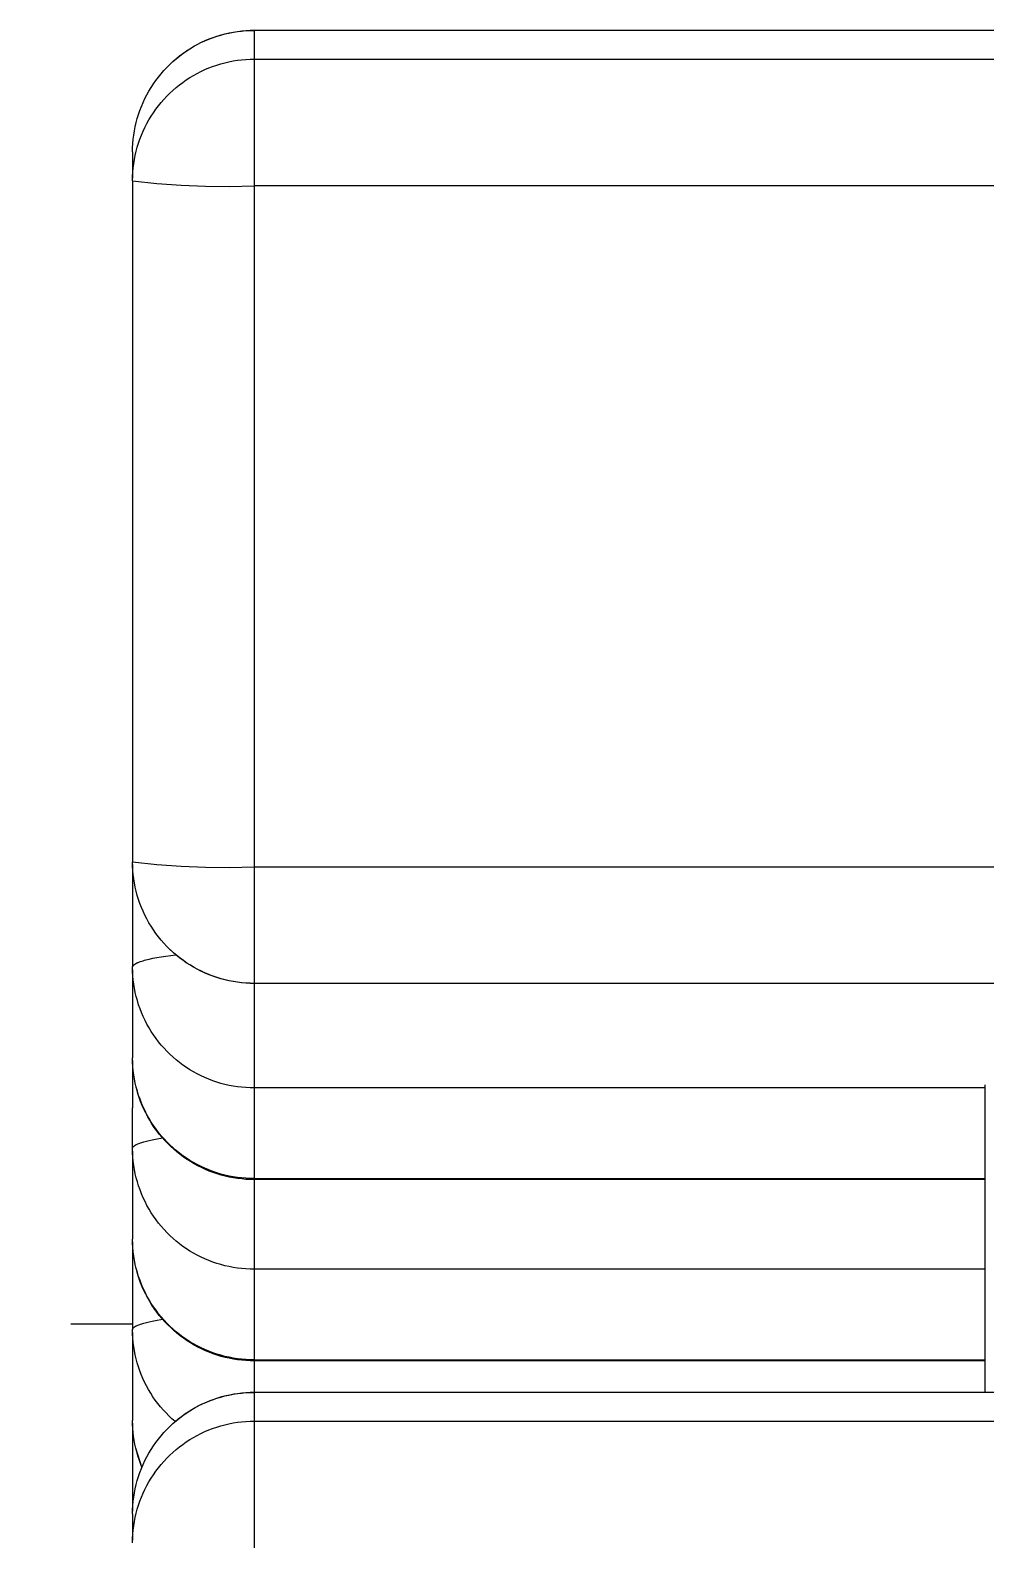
# Model space of a CAD drawing. Header units: inches. Extents: x -16 to 183, y -17 to 123.
# Drawn here: x -7.849 to -6.306, y 85.082 to 87.528 of the extents above; entities that cross this region are included whole.
import ezdxf

# ---------------------------------------------------------------- set-up
doc = ezdxf.new("R2010")
doc.units = ezdxf.units.IN
doc.linetypes.add('HIDDEN', pattern=[1.905, 1.27, -0.635])
for name, color, linetype, lineweight in [('ZANO_R', 7, 'Continuous', 0), ('ZANO_R_przerywana', 250, 'HIDDEN', 0), ('ZANO_W', 1, 'Continuous', 0)]:
    doc.layers.add(name, color=color, linetype=linetype, lineweight=lineweight)
doc.styles.get("Standard").update_dxf_attribs({"font": 'arial.ttf'})
doc.dimstyles.new('amerykanie', dxfattribs={"dimtxt": 50, "dimasz": 50, "dimexe": 0.5, "dimexo": 0.5, "dimgap": 1, "dimtad": 1, "dimdec": 0, "dimzin": 0, "dimlunit": 5, "dimtxsty": 'Standard', "dimcen": 0.09, "dimclrd": 1, "dimclre": 1, "dimclrt": 1, "dimazin": 0, "dimtfac": 1, "dimtdec": 0, "dimtmove": 0, "dimatfit": 3, "dimfxl": 1, "dimtzin": 0, "dimarcsym": 1})

# ---------------------------------------------------------------- blocks, each defined once
blk = doc.blocks.new('*D364')
at = {"layer": 'ZANO_W', "color": 1, "lineweight": -2}
for p, q in [((-7.9868, 87.528), (-12.7753, 87.528)), ((-12.2753, 86.528), (-12.2753, 37.0563)), ((-7.9868, 36.0563), (-12.7753, 36.0563))]:
    blk.add_line(p, q, dxfattribs=at)
at = {"layer": 'ZANO_W', "color": 1}
for points in [[(-12.1087, 86.528), (-12.442, 86.528), (-12.2753, 87.528)], [(-12.442, 37.0563), (-12.1087, 37.0563), (-12.2753, 36.0563)]]:
    blk.add_solid(points, dxfattribs=at)
at = {"layer": 'ZANO_W', "color": 1, "insert": (-13.6155, 61.7922), "char_height": 1.625, "attachment_point": 5, "rotation": 90}
blk.add_mtext('51 1/2', dxfattribs=at)

msp = doc.modelspace()

# ---------------------------------------------------------------- linework, layer by layer
at = {"layer": 'ZANO_R'}
for p, q in [((-7.53436, 87.52201), (-7.52767, 87.52355)), ((-7.53389, 87.52228), (-7.52726, 87.5238)), ((-7.52767, 87.52355), (-7.52093, 87.52486)), ((-7.52726, 87.5238), (-7.52059, 87.52508)), ((-7.52093, 87.52486), (-7.51414, 87.52593)), ((-7.52059, 87.52508), (-7.51387, 87.52613)), ((-7.51414, 87.52593), (-7.50732, 87.52677)), ((-7.51387, 87.52613), (-7.50712, 87.52695)), ((-7.50732, 87.52677), (-7.50048, 87.52736)), ((-7.50712, 87.52695), (-7.50035, 87.52754)), ((-7.50048, 87.52736), (-7.49362, 87.52772)), ((-7.50035, 87.52754), (-7.49356, 87.52789)), ((-7.49362, 87.52772), (-7.48676, 87.52783)), ((-7.49356, 87.52789), (-7.48676, 87.52801)), ((-7.48676, 87.52801), (62.98564, 87.52801)), ((-7.48676, 87.52783), (-7.48676, 87.52795)), ((62.98564, 87.52783), (-7.48676, 87.52783)), ((-7.48676, 87.52783), (-7.48676, 87.48128)), ((-7.59104, 87.49798), (-7.58515, 87.50152)), ((-7.5901, 87.4987), (-7.58425, 87.50217)), ((-7.58515, 87.50152), (-7.57914, 87.50484)), ((-7.58425, 87.50217), (-7.57829, 87.50544)), ((-7.57914, 87.50484), (-7.57302, 87.50796)), ((-7.57829, 87.50544), (-7.57221, 87.50849)), ((-7.57302, 87.50796), (-7.56679, 87.51086)), ((-7.57221, 87.50849), (-7.56604, 87.51134)), ((-7.56679, 87.51086), (-7.56047, 87.51354)), ((-7.56604, 87.51134), (-7.55977, 87.51397)), ((-7.56047, 87.51354), (-7.55406, 87.516)), ((-7.55977, 87.51397), (-7.55341, 87.51638)), ((-7.55406, 87.516), (-7.54756, 87.51823)), ((-7.55341, 87.51638), (-7.54697, 87.51857)), ((-7.54756, 87.51823), (-7.541, 87.52024)), ((-7.54697, 87.51857), (-7.54047, 87.52054)), ((-7.541, 87.52024), (-7.53436, 87.52201)), ((-7.54047, 87.52054), (-7.53389, 87.52228)), ((-7.62346, 87.47267), (-7.61844, 87.47735)), ((-7.62236, 87.47385), (-7.61736, 87.47845)), ((-7.61844, 87.47735), (-7.61325, 87.48186)), ((-7.61736, 87.47845), (-7.61219, 87.48287)), ((-7.61325, 87.48186), (-7.60791, 87.48618)), ((-7.61219, 87.48287), (-7.60688, 87.48711)), ((-7.60791, 87.48618), (-7.60243, 87.49031)), ((-7.60688, 87.48711), (-7.60142, 87.49117)), ((-7.60243, 87.49031), (-7.5968, 87.49424)), ((-7.60142, 87.49117), (-7.59582, 87.49503)), ((-7.5968, 87.49424), (-7.59104, 87.49798)), ((-7.59582, 87.49503), (-7.5901, 87.4987)), ((-7.541, 87.47369), (-7.53436, 87.47546)), ((-7.53436, 87.47546), (-7.52767, 87.477)), ((-7.52767, 87.477), (-7.52093, 87.47831)), ((-7.52093, 87.47831), (-7.51414, 87.47938)), ((-7.51414, 87.47938), (-7.50732, 87.48022)), ((-7.50732, 87.48022), (-7.50048, 87.48081)), ((-7.50048, 87.48081), (-7.49362, 87.48117)), ((-7.49362, 87.48117), (-7.48676, 87.48128)), ((-7.48676, 87.48128), (62.98564, 87.48128)), ((-7.48676, 87.48128), (-7.48676, 87.2763)), ((-7.64598, 87.4468), (-7.64184, 87.45228)), ((-7.64184, 87.45228), (-7.63752, 87.45762)), ((-7.63752, 87.45762), (-7.63301, 87.4628)), ((-7.63301, 87.4628), (-7.62832, 87.46782)), ((-7.62832, 87.46782), (-7.62346, 87.47267)), ((-7.5968, 87.44769), (-7.59104, 87.45143)), ((-7.59104, 87.45143), (-7.58515, 87.45497)), ((-7.58515, 87.45497), (-7.57914, 87.45829)), ((-7.57914, 87.45829), (-7.57302, 87.46141)), ((-7.57302, 87.46141), (-7.56679, 87.46431)), ((-7.56679, 87.46431), (-7.56047, 87.46699)), ((-7.56047, 87.46699), (-7.55406, 87.46945)), ((-7.55406, 87.46945), (-7.54756, 87.47168)), ((-7.54756, 87.47168), (-7.541, 87.47369)), ((-7.66053, 87.42352), (-7.6572, 87.42953)), ((-7.6572, 87.42953), (-7.65366, 87.43541)), ((-7.65366, 87.43541), (-7.64992, 87.44117)), ((-7.64992, 87.44117), (-7.64598, 87.4468)), ((-7.62832, 87.42127), (-7.62346, 87.42612)), ((-7.62346, 87.42612), (-7.61844, 87.4308)), ((-7.61844, 87.4308), (-7.61325, 87.43531)), ((-7.61325, 87.43531), (-7.60791, 87.43963)), ((-7.60791, 87.43963), (-7.60243, 87.44376)), ((-7.60243, 87.44376), (-7.5968, 87.44769)), ((-7.67171, 87.39845), (-7.66925, 87.40486)), ((-7.66925, 87.40486), (-7.66656, 87.41118)), ((-7.66656, 87.41118), (-7.66365, 87.41741)), ((-7.66365, 87.41741), (-7.66053, 87.42352)), ((-7.64598, 87.40025), (-7.64184, 87.40573)), ((-7.64184, 87.40573), (-7.63752, 87.41107)), ((-7.63752, 87.41107), (-7.63301, 87.41625)), ((-7.63301, 87.41625), (-7.62832, 87.42127)), ((-7.67929, 87.37207), (-7.67774, 87.37876)), ((-7.67774, 87.37876), (-7.67596, 87.38539)), ((-7.67596, 87.38539), (-7.67395, 87.39196)), ((-7.67395, 87.39196), (-7.67171, 87.39845)), ((-7.66365, 87.37086), (-7.66053, 87.37697)), ((-7.66053, 87.37697), (-7.6572, 87.38298)), ((-7.6572, 87.38298), (-7.65366, 87.38886)), ((-7.65366, 87.38886), (-7.64992, 87.39462)), ((-7.64992, 87.39462), (-7.64598, 87.40025)), ((-7.68252, 87.35173), (-7.68168, 87.35854)), ((-7.68168, 87.35854), (-7.6806, 87.36533)), ((-7.6806, 87.36533), (-7.67929, 87.37207)), ((-7.67171, 87.3519), (-7.66925, 87.35831)), ((-7.66925, 87.35831), (-7.66656, 87.36463)), ((-7.66656, 87.36463), (-7.66365, 87.37086)), ((-7.68361, 87.33116), (-7.68348, 87.33803)), ((-7.68361, 87.33116), (-7.68361, 87.28897)), ((-7.68348, 87.33803), (-7.68312, 87.34488)), ((-7.68312, 87.34488), (-7.68252, 87.35173)), ((-7.67929, 87.32552), (-7.67774, 87.33221)), ((-7.67774, 87.33221), (-7.67596, 87.33884)), ((-7.67596, 87.33884), (-7.67395, 87.34541)), ((-7.67395, 87.34541), (-7.67171, 87.3519)), ((-7.68312, 87.29833), (-7.68252, 87.30518)), ((-7.68252, 87.30518), (-7.68168, 87.31199)), ((-7.68168, 87.31199), (-7.6806, 87.31878)), ((-7.6806, 87.31878), (-7.67929, 87.32552)), ((-7.68361, 87.28461), (-7.68348, 87.29148)), ((-7.68361, 87.28461), (-7.64439, 87.2803)), ((-7.68361, 87.28442), (-7.68361, 87.10946)), ((-7.68361, 87.28442), (-7.68361, 87.10946)), ((-7.68348, 87.29148), (-7.68312, 87.29833)), ((-7.64439, 87.2803), (-7.60506, 87.27731)), ((-7.60506, 87.27731), (-7.56564, 87.27565)), ((-7.56564, 87.27565), (-7.52619, 87.27531)), ((-7.52619, 87.27531), (-7.48676, 87.2763)), ((62.98564, 87.2763), (-7.48676, 87.2763)), ((-7.48676, 87.2763), (-7.48676, 86.17492)), ((-7.68361, 87.10946), (-7.68361, 86.18323)), ((-7.68361, 86.95796), (-7.68361, 86.81627)), ((-7.68361, 86.66477), (-7.68361, 86.52309)), ((-7.68361, 86.37158), (-7.68361, 86.2299)), ((-7.68361, 86.18323), (-7.64439, 86.17892)), ((-7.68348, 86.17618), (-7.68361, 86.18305)), ((-7.68361, 86.17887), (-7.68361, 86.0833)), ((-7.64439, 86.17892), (-7.60506, 86.17593)), ((-7.68311, 86.16932), (-7.68348, 86.17618)), ((-7.68251, 86.16248), (-7.68311, 86.16932)), ((-7.68167, 86.15567), (-7.68251, 86.16248)), ((-7.68059, 86.14889), (-7.68167, 86.15567)), ((-7.60506, 86.17593), (-7.56564, 86.17427)), ((-7.56564, 86.17427), (-7.52619, 86.17393)), ((-7.52619, 86.17393), (-7.48676, 86.17492)), ((-7.48676, 86.17492), (62.98564, 86.17492)), ((-7.48676, 86.17492), (-7.48676, 85.98644)), ((-7.67927, 86.14215), (-7.68059, 86.14889)), ((-7.67772, 86.13546), (-7.67927, 86.14215)), ((-7.67594, 86.12883), (-7.67772, 86.13546)), ((-7.67393, 86.12226), (-7.67594, 86.12883)), ((-7.67169, 86.11577), (-7.67393, 86.12226)), ((-7.66922, 86.10936), (-7.67169, 86.11577)), ((-7.66653, 86.10304), (-7.66922, 86.10936)), ((-7.68361, 86.0833), (-7.68361, 86.07897)), ((-7.66363, 86.09682), (-7.66653, 86.10304)), ((-7.66051, 86.0907), (-7.66363, 86.09682)), ((-7.65717, 86.0847), (-7.66051, 86.0907)), ((-7.65363, 86.07882), (-7.65717, 86.0847)), ((-7.68361, 86.07897), (-7.68361, 86.01314)), ((-7.64989, 86.07306), (-7.65363, 86.07882)), ((-7.64595, 86.06744), (-7.64989, 86.07306)), ((-7.64181, 86.06195), (-7.64595, 86.06744)), ((-7.63749, 86.05662), (-7.64181, 86.06195)), ((-7.63298, 86.05144), (-7.63749, 86.05662)), ((-7.62829, 86.04642), (-7.63298, 86.05144)), ((-7.62971, 86.03056), (-7.61334, 86.03261)), ((-7.62344, 86.04157), (-7.62829, 86.04642)), ((-7.61841, 86.03689), (-7.62344, 86.04157)), ((-7.61729, 86.03602), (-7.6223, 86.04061)), ((-7.61323, 86.03238), (-7.61841, 86.03689)), ((-7.61213, 86.0316), (-7.61729, 86.03602)), ((-7.60789, 86.02806), (-7.61323, 86.03238)), ((-7.60681, 86.02737), (-7.61213, 86.0316)), ((-7.68361, 86.01264), (-7.6836, 86.01272)), ((-7.68361, 86.01256), (-7.68361, 86.01264)), ((-7.68346, 86.00572), (-7.68361, 86.01256)), ((-7.68361, 86.00823), (-7.68361, 85.93238)), ((-7.6836, 86.0128), (-7.68359, 86.01288)), ((-7.6836, 86.01272), (-7.6836, 86.0128)), ((-7.68359, 86.01288), (-7.68358, 86.01296)), ((-7.68358, 86.01296), (-7.68357, 86.01304)), ((-7.68357, 86.01304), (-7.68356, 86.01312)), ((-7.68356, 86.01312), (-7.68355, 86.0132)), ((-7.68355, 86.0132), (-7.68353, 86.01328)), ((-7.68353, 86.01328), (-7.68351, 86.01336)), ((-7.68351, 86.01336), (-7.68349, 86.01344)), ((-7.68349, 86.01344), (-7.68347, 86.01353)), ((-7.68347, 86.01353), (-7.68345, 86.01361)), ((-7.68345, 86.01361), (-7.68342, 86.01369)), ((-7.68342, 86.01369), (-7.6834, 86.01377)), ((-7.6834, 86.01377), (-7.68337, 86.01385)), ((-7.68337, 86.01385), (-7.68334, 86.01393)), ((-7.68334, 86.01393), (-7.6833, 86.01401)), ((-7.6833, 86.01401), (-7.68327, 86.0141)), ((-7.68327, 86.0141), (-7.68323, 86.01418)), ((-7.68323, 86.01418), (-7.68319, 86.01426)), ((-7.68319, 86.01426), (-7.68315, 86.01434)), ((-7.68315, 86.01434), (-7.68311, 86.01442)), ((-7.68311, 86.01442), (-7.68306, 86.0145)), ((-7.68306, 86.0145), (-7.68302, 86.01459)), ((-7.68302, 86.01459), (-7.68297, 86.01467)), ((-7.68297, 86.01467), (-7.68286, 86.01483)), ((-7.68286, 86.01483), (-7.68275, 86.015)), ((-7.68275, 86.015), (-7.68263, 86.01516)), ((-7.68263, 86.01516), (-7.6825, 86.01533)), ((-7.6825, 86.01533), (-7.68237, 86.01549)), ((-7.68237, 86.01549), (-7.68222, 86.01566)), ((-7.68222, 86.01566), (-7.68207, 86.01583)), ((-7.68207, 86.01583), (-7.68191, 86.01599)), ((-7.68191, 86.01599), (-7.68174, 86.01616)), ((-7.68174, 86.01616), (-7.68156, 86.01633)), ((-7.68156, 86.01633), (-7.68137, 86.01649)), ((-7.68137, 86.01649), (-7.68118, 86.01666)), ((-7.68118, 86.01666), (-7.68097, 86.01683)), ((-7.68097, 86.01683), (-7.68076, 86.01699)), ((-7.68076, 86.01699), (-7.68054, 86.01716)), ((-7.68054, 86.01716), (-7.68007, 86.0175)), ((-7.68007, 86.0175), (-7.67957, 86.01783)), ((-7.67957, 86.01783), (-7.67903, 86.01817)), ((-7.67903, 86.01817), (-7.67846, 86.01851)), ((-7.67846, 86.01851), (-7.67785, 86.01885)), ((-7.67785, 86.01885), (-7.6772, 86.01918)), ((-7.6772, 86.01918), (-7.67652, 86.01952)), ((-7.67652, 86.01952), (-7.6758, 86.01986)), ((-7.6758, 86.01986), (-7.67505, 86.0202)), ((-7.67505, 86.0202), (-7.67426, 86.02053)), ((-7.67426, 86.02053), (-7.67256, 86.0212)), ((-7.67256, 86.0212), (-7.67072, 86.02188)), ((-7.67072, 86.02188), (-7.66873, 86.02254)), ((-7.66873, 86.02254), (-7.66659, 86.02321)), ((-7.66659, 86.02321), (-7.6643, 86.02387)), ((-7.6643, 86.02387), (-7.66186, 86.02452)), ((-7.66186, 86.02452), (-7.65655, 86.02581)), ((-7.65655, 86.02581), (-7.65066, 86.02706)), ((-7.65066, 86.02706), (-7.6442, 86.02827)), ((-7.6442, 86.02827), (-7.63721, 86.02944)), ((-7.63721, 86.02944), (-7.62971, 86.03056)), ((-7.6024, 86.02393), (-7.60789, 86.02806)), ((-7.60136, 86.02332), (-7.60681, 86.02737)), ((-7.59678, 86.02), (-7.6024, 86.02393)), ((-7.59576, 86.01946), (-7.60136, 86.02332)), ((-7.59102, 86.01626), (-7.59678, 86.02)), ((-7.59004, 86.0158), (-7.59576, 86.01946)), ((-7.58513, 86.01272), (-7.59102, 86.01626)), ((-7.58419, 86.01234), (-7.59004, 86.0158)), ((-7.57912, 86.0094), (-7.58513, 86.01272)), ((-7.57823, 86.00908), (-7.58419, 86.01234)), ((-7.573, 86.00628), (-7.57912, 86.0094)), ((-7.57216, 86.00603), (-7.57823, 86.00908)), ((-7.68307, 85.99889), (-7.68346, 86.00572)), ((-7.68244, 85.99208), (-7.68307, 85.99889)), ((-7.68158, 85.98529), (-7.68244, 85.99208)), ((-7.68048, 85.97854), (-7.68158, 85.98529)), ((-7.56678, 86.00338), (-7.573, 86.00628)), ((-7.56599, 86.00319), (-7.57216, 86.00603)), ((-7.56046, 86.0007), (-7.56678, 86.00338)), ((-7.55972, 86.00057), (-7.56599, 86.00319)), ((-7.55404, 85.99824), (-7.56046, 86.0007)), ((-7.55337, 85.99816), (-7.55972, 86.00057)), ((-7.54755, 85.996), (-7.55404, 85.99824)), ((-7.54693, 85.99597), (-7.55337, 85.99816)), ((-7.54098, 85.994), (-7.54755, 85.996)), ((-7.54043, 85.99401), (-7.54693, 85.99597)), ((-7.53435, 85.99222), (-7.54098, 85.994)), ((-7.53386, 85.99227), (-7.54043, 85.99401)), ((-7.52766, 85.99068), (-7.53435, 85.99222)), ((-7.52724, 85.99076), (-7.53386, 85.99227)), ((-7.52092, 85.98937), (-7.52766, 85.99068)), ((-7.52056, 85.98948), (-7.52724, 85.99076)), ((-7.51414, 85.98829), (-7.52092, 85.98937)), ((-7.51385, 85.98843), (-7.52056, 85.98948)), ((-7.50732, 85.98746), (-7.51414, 85.98829)), ((-7.5071, 85.98761), (-7.51385, 85.98843)), ((-7.50048, 85.98686), (-7.50732, 85.98746)), ((-7.50034, 85.98702), (-7.5071, 85.98761)), ((-7.49362, 85.9865), (-7.50048, 85.98686)), ((-7.49355, 85.98667), (-7.50034, 85.98702)), ((-7.48676, 85.98638), (-7.49362, 85.9865)), ((-7.48676, 85.98656), (-7.49355, 85.98667)), ((62.98564, 85.98656), (-7.48676, 85.98656)), ((-7.48676, 85.98644), (-7.48676, 85.81746)), ((62.98564, 85.98638), (-7.48676, 85.98638)), ((-7.67914, 85.97183), (-7.68048, 85.97854)), ((-7.67757, 85.96518), (-7.67914, 85.97183)), ((-7.67577, 85.95858), (-7.67757, 85.96518)), ((-7.67374, 85.95204), (-7.67577, 85.95858)), ((-7.67149, 85.94559), (-7.67374, 85.95204)), ((-7.66901, 85.93921), (-7.67149, 85.94559)), ((-7.66631, 85.93293), (-7.66901, 85.93921)), ((-7.68361, 85.93238), (-7.68361, 85.86597)), ((-7.66339, 85.92674), (-7.66631, 85.93293)), ((-7.66026, 85.92066), (-7.66339, 85.92674)), ((-7.65691, 85.91469), (-7.66026, 85.92066)), ((-7.65336, 85.90884), (-7.65691, 85.91469)), ((-7.64961, 85.90312), (-7.65336, 85.90884)), ((-7.64566, 85.89754), (-7.64961, 85.90312)), ((-7.64152, 85.89209), (-7.64566, 85.89754)), ((-7.63719, 85.88679), (-7.64152, 85.89209)), ((-7.63268, 85.88165), (-7.63719, 85.88679)), ((-7.68346, 85.85913), (-7.68361, 85.86597)), ((-7.68361, 85.86164), (-7.68361, 85.79011)), ((-7.68361, 85.86128), (-7.68361, 85.78578)), ((-7.628, 85.87667), (-7.63268, 85.88165)), ((-7.62314, 85.87185), (-7.628, 85.87667)), ((-7.61811, 85.86721), (-7.62314, 85.87185)), ((-7.61293, 85.86275), (-7.61811, 85.86721)), ((-7.6076, 85.85847), (-7.61293, 85.86275)), ((-7.68307, 85.8523), (-7.68346, 85.85913)), ((-7.68244, 85.84549), (-7.68307, 85.8523)), ((-7.68158, 85.8387), (-7.68244, 85.84549)), ((-7.68048, 85.83195), (-7.68158, 85.8387)), ((-7.60211, 85.85437), (-7.6076, 85.85847)), ((-7.59649, 85.85047), (-7.60211, 85.85437)), ((-7.59074, 85.84677), (-7.59649, 85.85047)), ((-7.58486, 85.84328), (-7.59074, 85.84677)), ((-7.57886, 85.83999), (-7.58486, 85.84328)), ((-7.57275, 85.83691), (-7.57886, 85.83999)), ((-7.56654, 85.83405), (-7.57275, 85.83691)), ((-7.67914, 85.82524), (-7.68048, 85.83195)), ((-7.67757, 85.81858), (-7.67914, 85.82524)), ((-7.67684, 85.81479), (-7.67849, 85.82136)), ((-7.67577, 85.81198), (-7.67757, 85.81858)), ((-7.67497, 85.80828), (-7.67684, 85.81479)), ((-7.67374, 85.80545), (-7.67577, 85.81198)), ((-7.56023, 85.8314), (-7.56654, 85.83405)), ((-7.55384, 85.82898), (-7.56023, 85.8314)), ((-7.54736, 85.82678), (-7.55384, 85.82898)), ((-7.54081, 85.82481), (-7.54736, 85.82678)), ((-7.53419, 85.82307), (-7.54081, 85.82481)), ((-7.52752, 85.82156), (-7.53419, 85.82307)), ((-7.5208, 85.82028), (-7.52752, 85.82156)), ((-7.51404, 85.81924), (-7.5208, 85.82028)), ((-7.50725, 85.81844), (-7.51404, 85.81924)), ((-7.50043, 85.81787), (-7.50725, 85.81844)), ((-7.4936, 85.81755), (-7.50043, 85.81787)), ((-7.48676, 85.81746), (-7.4936, 85.81755)), ((-6.30565, 85.81746), (-7.48676, 85.81746)), ((-7.48676, 85.81746), (-7.48676, 85.67086)), ((-6.30565, 85.82231), (-6.30565, 85.82217)), ((-6.30565, 85.82217), (-6.30565, 85.66667)), ((-7.67287, 85.80184), (-7.67497, 85.80828)), ((-7.67149, 85.79899), (-7.67374, 85.80545)), ((-7.67055, 85.79547), (-7.67287, 85.80184)), ((-7.66901, 85.79262), (-7.67149, 85.79899)), ((-7.66802, 85.78919), (-7.67055, 85.79547)), ((-7.66631, 85.78633), (-7.66901, 85.79262)), ((-7.66527, 85.783), (-7.66802, 85.78919)), ((-7.68361, 85.78578), (-7.68361, 85.7852)), ((-7.68361, 85.71995), (-7.68361, 85.7852)), ((-7.66339, 85.78014), (-7.66631, 85.78633)), ((-7.66231, 85.77691), (-7.66527, 85.783)), ((-7.66026, 85.77406), (-7.66339, 85.78014)), ((-7.65914, 85.77092), (-7.66231, 85.77691)), ((-7.65691, 85.7681), (-7.66026, 85.77406)), ((-7.65577, 85.76504), (-7.65914, 85.77092)), ((-7.65336, 85.76225), (-7.65691, 85.7681)), ((-7.65219, 85.75929), (-7.65577, 85.76504)), ((-7.64961, 85.75653), (-7.65336, 85.76225)), ((-7.64843, 85.75366), (-7.65219, 85.75929)), ((-7.64566, 85.75094), (-7.64961, 85.75653)), ((-7.64447, 85.74816), (-7.64843, 85.75366)), ((-7.64152, 85.7455), (-7.64566, 85.75094)), ((-7.64032, 85.7428), (-7.64447, 85.74816)), ((-7.63719, 85.7402), (-7.64152, 85.7455)), ((-7.63599, 85.73759), (-7.64032, 85.7428)), ((-7.63268, 85.73506), (-7.63719, 85.7402)), ((-7.68361, 85.71944), (-7.6836, 85.7195)), ((-7.68361, 85.71937), (-7.68361, 85.71944)), ((-7.68346, 85.71253), (-7.68361, 85.71937)), ((-7.68361, 85.71504), (-7.68361, 85.63919)), ((-7.6836, 85.71964), (-7.68359, 85.7197)), ((-7.6836, 85.71957), (-7.6836, 85.71964)), ((-7.6836, 85.7195), (-7.6836, 85.71957)), ((-7.68359, 85.7197), (-7.68358, 85.71977)), ((-7.68358, 85.71984), (-7.68357, 85.7199)), ((-7.68358, 85.71977), (-7.68358, 85.71984)), ((-7.68357, 85.7199), (-7.68356, 85.71997)), ((-7.68356, 85.71997), (-7.68354, 85.72004)), ((-7.68354, 85.72004), (-7.68353, 85.72011)), ((-7.68353, 85.72011), (-7.68351, 85.72017)), ((-7.68351, 85.72017), (-7.6835, 85.72024)), ((-7.6835, 85.72024), (-7.68348, 85.72031)), ((-7.68348, 85.72031), (-7.68346, 85.72037)), ((-7.68346, 85.72037), (-7.68344, 85.72044)), ((-7.68344, 85.72044), (-7.68342, 85.72051)), ((-7.68342, 85.72051), (-7.6834, 85.72058)), ((-7.6834, 85.72058), (-7.68335, 85.72071)), ((-7.68335, 85.72071), (-7.68329, 85.72085)), ((-7.68329, 85.72085), (-7.68323, 85.72098)), ((-7.68323, 85.72098), (-7.68317, 85.72112)), ((-7.68317, 85.72112), (-7.6831, 85.72125)), ((-7.6831, 85.72125), (-7.68302, 85.72139)), ((-7.68302, 85.72139), (-7.68294, 85.72153)), ((-7.68294, 85.72153), (-7.68285, 85.72166)), ((-7.68285, 85.72166), (-7.68276, 85.7218)), ((-7.68276, 85.7218), (-7.68266, 85.72194)), ((-7.68266, 85.72194), (-7.68255, 85.72208)), ((-7.68255, 85.72208), (-7.68244, 85.72221)), ((-7.68244, 85.72221), (-7.68233, 85.72235)), ((-7.68233, 85.72235), (-7.68221, 85.72249)), ((-7.68221, 85.72249), (-7.68208, 85.72263)), ((-7.68208, 85.72263), (-7.68195, 85.72276)), ((-7.68195, 85.72276), (-7.68181, 85.7229)), ((-7.68181, 85.7229), (-7.68166, 85.72304)), ((-7.68166, 85.72304), (-7.68151, 85.72318)), ((-7.68151, 85.72318), (-7.68136, 85.72332)), ((-7.68136, 85.72332), (-7.68119, 85.72346)), ((-7.68119, 85.72346), (-7.68085, 85.72374)), ((-7.68085, 85.72374), (-7.68049, 85.72401)), ((-7.68049, 85.72401), (-7.6801, 85.72429)), ((-7.6801, 85.72429), (-7.67968, 85.72457)), ((-7.67968, 85.72457), (-7.67925, 85.72485)), ((-7.67925, 85.72485), (-7.67878, 85.72513)), ((-7.67878, 85.72513), (-7.6783, 85.72541)), ((-7.6783, 85.72541), (-7.67778, 85.72569)), ((-7.67778, 85.72569), (-7.67725, 85.72597)), ((-7.67725, 85.72597), (-7.6761, 85.72653)), ((-7.6761, 85.72653), (-7.67485, 85.72709)), ((-7.67485, 85.72709), (-7.6735, 85.72765)), ((-7.6735, 85.72765), (-7.67205, 85.72821)), ((-7.67205, 85.72821), (-7.67049, 85.72877)), ((-7.67049, 85.72877), (-7.66884, 85.72932)), ((-7.66884, 85.72932), (-7.66521, 85.73042)), ((-7.66521, 85.73042), (-7.66118, 85.73151)), ((-7.66118, 85.73151), (-7.65674, 85.73257)), ((-7.65674, 85.73257), (-7.65191, 85.73362)), ((-7.65191, 85.73362), (-7.64668, 85.73464)), ((-7.64668, 85.73464), (-7.63511, 85.73658)), ((-7.63148, 85.73253), (-7.63599, 85.73759)), ((-7.628, 85.73008), (-7.63268, 85.73506)), ((-7.62681, 85.72763), (-7.63148, 85.73253)), ((-7.62314, 85.72526), (-7.628, 85.73008)), ((-7.62196, 85.7229), (-7.62681, 85.72763)), ((-7.61811, 85.72062), (-7.62314, 85.72526)), ((-7.61696, 85.71833), (-7.62196, 85.7229)), ((-7.61293, 85.71615), (-7.61811, 85.72062)), ((-7.6118, 85.71394), (-7.61696, 85.71833)), ((-7.6076, 85.71187), (-7.61293, 85.71615)), ((-7.6065, 85.70972), (-7.6118, 85.71394)), ((-7.68307, 85.7057), (-7.68346, 85.71253)), ((-7.68244, 85.69889), (-7.68307, 85.7057)), ((-7.68158, 85.69211), (-7.68244, 85.69889)), ((-7.68048, 85.68535), (-7.68158, 85.69211)), ((-7.60211, 85.70778), (-7.6076, 85.71187)), ((-7.60105, 85.7057), (-7.6065, 85.70972)), ((-7.59649, 85.70388), (-7.60211, 85.70778)), ((-7.59547, 85.70186), (-7.60105, 85.7057)), ((-7.59074, 85.70018), (-7.59649, 85.70388)), ((-7.58976, 85.69821), (-7.59547, 85.70186)), ((-7.58486, 85.69668), (-7.59074, 85.70018)), ((-7.58393, 85.69477), (-7.58976, 85.69821)), ((-7.57886, 85.69339), (-7.58486, 85.69668)), ((-7.57798, 85.69153), (-7.58393, 85.69477)), ((-7.57275, 85.69032), (-7.57886, 85.69339)), ((-7.57192, 85.68849), (-7.57798, 85.69153)), ((-7.56654, 85.68745), (-7.57275, 85.69032)), ((-7.67914, 85.67865), (-7.68048, 85.68535)), ((-7.67757, 85.67199), (-7.67914, 85.67865)), ((-7.67577, 85.66539), (-7.67757, 85.67199)), ((-7.67374, 85.65886), (-7.67577, 85.66539)), ((-7.56576, 85.68567), (-7.57192, 85.68849)), ((-7.56023, 85.68481), (-7.56654, 85.68745)), ((-7.55951, 85.68305), (-7.56576, 85.68567)), ((-7.55384, 85.68238), (-7.56023, 85.68481)), ((-7.55318, 85.68066), (-7.55951, 85.68305)), ((-7.54736, 85.68019), (-7.55384, 85.68238)), ((-7.54676, 85.67848), (-7.55318, 85.68066)), ((-7.54081, 85.67822), (-7.54736, 85.68019)), ((-7.54027, 85.67653), (-7.54676, 85.67848)), ((-7.53419, 85.67647), (-7.54081, 85.67822)), ((-7.53372, 85.6748), (-7.54027, 85.67653)), ((-7.52752, 85.67497), (-7.53419, 85.67647)), ((-7.52712, 85.6733), (-7.53372, 85.6748)), ((-7.5208, 85.67369), (-7.52752, 85.67497)), ((-7.52046, 85.67202), (-7.52712, 85.6733)), ((-7.51404, 85.67265), (-7.5208, 85.67369)), ((-7.51377, 85.67098), (-7.52046, 85.67202)), ((-7.50725, 85.67185), (-7.51404, 85.67265)), ((-7.50705, 85.67016), (-7.51377, 85.67098)), ((-7.50043, 85.67128), (-7.50725, 85.67185)), ((-7.5003, 85.66958), (-7.50705, 85.67016)), ((-7.4936, 85.67095), (-7.50043, 85.67128)), ((-7.49353, 85.66923), (-7.5003, 85.66958)), ((-7.48676, 85.67086), (-7.4936, 85.67095)), ((-7.48676, 85.66912), (-7.49353, 85.66923)), ((-7.48676, 85.67086), (-6.30565, 85.67086)), ((-7.48676, 85.67086), (-7.48676, 85.66916)), ((-7.48676, 85.66916), (-7.48676, 85.52427)), ((-6.30565, 85.66912), (-7.48676, 85.66912)), ((-6.30565, 85.66623), (-6.30565, 85.66609)), ((-6.30565, 85.66609), (-6.30565, 85.32508)), ((-7.67149, 85.6524), (-7.67374, 85.65886)), ((-7.66901, 85.64602), (-7.67149, 85.6524)), ((-7.66631, 85.63974), (-7.66901, 85.64602)), ((-7.68361, 85.63919), (-7.68361, 85.57278)), ((-7.66339, 85.63355), (-7.66631, 85.63974)), ((-7.66026, 85.62747), (-7.66339, 85.63355)), ((-7.65691, 85.6215), (-7.66026, 85.62747)), ((-7.65336, 85.61565), (-7.65691, 85.6215)), ((-7.64961, 85.60993), (-7.65336, 85.61565)), ((-7.64566, 85.60435), (-7.64961, 85.60993)), ((-7.64152, 85.5989), (-7.64566, 85.60435)), ((-7.63719, 85.59361), (-7.64152, 85.5989)), ((-7.63268, 85.58846), (-7.63719, 85.59361)), ((-7.68346, 85.56594), (-7.68361, 85.57278)), ((-7.68361, 85.56845), (-7.68361, 85.4926)), ((-7.628, 85.58348), (-7.63268, 85.58846)), ((-7.62314, 85.57867), (-7.628, 85.58348)), ((-7.61811, 85.57402), (-7.62314, 85.57867)), ((-7.61293, 85.56956), (-7.61811, 85.57402)), ((-7.6076, 85.56528), (-7.61293, 85.56956)), ((-7.68307, 85.55911), (-7.68346, 85.56594)), ((-7.68244, 85.5523), (-7.68307, 85.55911)), ((-7.68158, 85.54551), (-7.68244, 85.5523)), ((-7.68048, 85.53876), (-7.68158, 85.54551)), ((-7.60211, 85.56119), (-7.6076, 85.56528)), ((-7.59649, 85.55729), (-7.60211, 85.56119)), ((-7.59074, 85.55359), (-7.59649, 85.55729)), ((-7.58486, 85.55009), (-7.59074, 85.55359)), ((-7.57886, 85.5468), (-7.58486, 85.55009)), ((-7.57275, 85.54372), (-7.57886, 85.5468)), ((-7.56654, 85.54086), (-7.57275, 85.54372)), ((-7.67914, 85.53205), (-7.68048, 85.53876)), ((-7.67757, 85.52539), (-7.67914, 85.53205)), ((-7.67684, 85.5216), (-7.67849, 85.52818)), ((-7.67577, 85.51879), (-7.67757, 85.52539)), ((-7.67497, 85.51509), (-7.67684, 85.5216)), ((-7.67374, 85.51226), (-7.67577, 85.51879)), ((-7.56023, 85.53821), (-7.56654, 85.54086)), ((-7.55384, 85.53579), (-7.56023, 85.53821)), ((-7.54736, 85.53359), (-7.55384, 85.53579)), ((-7.54081, 85.53162), (-7.54736, 85.53359)), ((-7.53419, 85.52988), (-7.54081, 85.53162)), ((-7.52752, 85.52837), (-7.53419, 85.52988)), ((-7.5208, 85.5271), (-7.52752, 85.52837)), ((-7.51404, 85.52606), (-7.5208, 85.5271)), ((-7.50725, 85.52525), (-7.51404, 85.52606)), ((-7.50043, 85.52469), (-7.50725, 85.52525)), ((-7.4936, 85.52436), (-7.50043, 85.52469)), ((-7.48676, 85.52427), (-7.4936, 85.52436)), ((-6.30565, 85.52427), (-7.48676, 85.52427)), ((-7.48676, 85.52427), (-7.48676, 85.37768)), ((-7.67287, 85.50865), (-7.67497, 85.51509)), ((-7.67149, 85.5058), (-7.67374, 85.51226)), ((-7.67055, 85.50229), (-7.67287, 85.50865)), ((-7.66901, 85.49943), (-7.67149, 85.5058)), ((-7.66802, 85.496), (-7.67055, 85.50229)), ((-7.66631, 85.49314), (-7.66901, 85.49943)), ((-7.66527, 85.48981), (-7.66802, 85.496)), ((-7.68361, 85.4926), (-7.68361, 85.43516)), ((-7.66339, 85.48696), (-7.66631, 85.49314)), ((-7.66231, 85.48372), (-7.66527, 85.48981)), ((-7.66026, 85.48088), (-7.66339, 85.48696)), ((-7.65914, 85.47773), (-7.66231, 85.48372)), ((-7.65691, 85.47491), (-7.66026, 85.48088)), ((-7.65577, 85.47186), (-7.65914, 85.47773)), ((-7.65336, 85.46906), (-7.65691, 85.47491)), ((-7.65219, 85.4661), (-7.65577, 85.47186)), ((-7.64961, 85.46334), (-7.65336, 85.46906)), ((-7.64843, 85.46047), (-7.65219, 85.4661)), ((-7.64566, 85.45775), (-7.64961, 85.46334)), ((-7.64447, 85.45497), (-7.64843, 85.46047)), ((-7.64152, 85.45231), (-7.64566, 85.45775)), ((-7.64032, 85.44962), (-7.64447, 85.45497)), ((-7.63719, 85.44701), (-7.64152, 85.45231)), ((-7.63599, 85.44441), (-7.64032, 85.44962)), ((-7.63268, 85.44187), (-7.63719, 85.44701)), ((-7.63148, 85.43935), (-7.63599, 85.44441)), ((-7.68361, 85.43516), (-7.68361, 85.42676)), ((-7.68361, 85.42625), (-7.6836, 85.42632)), ((-7.68361, 85.42618), (-7.68361, 85.42625)), ((-7.68348, 85.41944), (-7.68361, 85.42618)), ((-7.68361, 85.42185), (-7.68361, 85.346)), ((-7.6836, 85.42645), (-7.68359, 85.42652)), ((-7.6836, 85.42638), (-7.6836, 85.42645)), ((-7.6836, 85.42632), (-7.6836, 85.42638)), ((-7.68359, 85.42652), (-7.68358, 85.42658)), ((-7.68358, 85.42665), (-7.68357, 85.42672)), ((-7.68358, 85.42658), (-7.68358, 85.42665)), ((-7.68357, 85.42672), (-7.68356, 85.42678)), ((-7.68356, 85.42678), (-7.68354, 85.42685)), ((-7.68354, 85.42685), (-7.68353, 85.42692)), ((-7.68353, 85.42692), (-7.68351, 85.42698)), ((-7.68351, 85.42698), (-7.6835, 85.42705)), ((-7.6835, 85.42705), (-7.68348, 85.42712)), ((-7.68348, 85.42712), (-7.68346, 85.42719)), ((-7.68346, 85.42719), (-7.68344, 85.42725)), ((-7.68344, 85.42725), (-7.68342, 85.42732)), ((-7.68342, 85.42732), (-7.6834, 85.42739)), ((-7.6834, 85.42739), (-7.68335, 85.42752)), ((-7.68335, 85.42752), (-7.68329, 85.42766)), ((-7.68329, 85.42766), (-7.68323, 85.42779)), ((-7.68323, 85.42779), (-7.68317, 85.42793)), ((-7.68317, 85.42793), (-7.6831, 85.42807)), ((-7.6831, 85.42807), (-7.68302, 85.4282)), ((-7.68302, 85.4282), (-7.68294, 85.42834)), ((-7.68294, 85.42834), (-7.68285, 85.42848)), ((-7.68285, 85.42848), (-7.68276, 85.42861)), ((-7.68276, 85.42861), (-7.68266, 85.42875)), ((-7.68266, 85.42875), (-7.68255, 85.42889)), ((-7.68255, 85.42889), (-7.68244, 85.42902)), ((-7.68244, 85.42902), (-7.68233, 85.42916)), ((-7.68233, 85.42916), (-7.68221, 85.4293)), ((-7.68221, 85.4293), (-7.68208, 85.42944)), ((-7.68208, 85.42944), (-7.68195, 85.42958)), ((-7.68195, 85.42958), (-7.68181, 85.42971)), ((-7.68181, 85.42971), (-7.68166, 85.42985)), ((-7.68166, 85.42985), (-7.68151, 85.42999)), ((-7.68151, 85.42999), (-7.68136, 85.43013)), ((-7.68136, 85.43013), (-7.68119, 85.43027)), ((-7.68119, 85.43027), (-7.68085, 85.43055)), ((-7.68085, 85.43055), (-7.68049, 85.43083)), ((-7.68049, 85.43083), (-7.6801, 85.4311)), ((-7.6801, 85.4311), (-7.67968, 85.43138)), ((-7.67968, 85.43138), (-7.67925, 85.43166)), ((-7.67925, 85.43166), (-7.67878, 85.43194)), ((-7.67878, 85.43194), (-7.6783, 85.43222)), ((-7.6783, 85.43222), (-7.67778, 85.4325)), ((-7.67778, 85.4325), (-7.67725, 85.43278)), ((-7.67725, 85.43278), (-7.6761, 85.43334)), ((-7.6761, 85.43334), (-7.67485, 85.4339)), ((-7.67485, 85.4339), (-7.6735, 85.43446)), ((-7.6735, 85.43446), (-7.67205, 85.43502)), ((-7.67205, 85.43502), (-7.67049, 85.43558)), ((-7.67049, 85.43558), (-7.66884, 85.43613)), ((-7.66884, 85.43613), (-7.66521, 85.43723)), ((-7.66521, 85.43723), (-7.66118, 85.43832)), ((-7.66118, 85.43832), (-7.65674, 85.43938)), ((-7.65674, 85.43938), (-7.65191, 85.44043)), ((-7.65191, 85.44043), (-7.64668, 85.44145)), ((-7.64668, 85.44145), (-7.63511, 85.44339)), ((-7.628, 85.43689), (-7.63268, 85.44187)), ((-7.62681, 85.43445), (-7.63148, 85.43935)), ((-7.62314, 85.43207), (-7.628, 85.43689)), ((-7.62196, 85.42971), (-7.62681, 85.43445)), ((-7.61811, 85.42743), (-7.62314, 85.43207)), ((-7.61696, 85.42514), (-7.62196, 85.42971)), ((-7.61293, 85.42296), (-7.61811, 85.42743)), ((-7.6118, 85.42075), (-7.61696, 85.42514)), ((-7.6076, 85.41868), (-7.61293, 85.42296)), ((-7.6065, 85.41654), (-7.6118, 85.42075)), ((-7.68313, 85.4127), (-7.68348, 85.41944)), ((-7.68253, 85.40598), (-7.68313, 85.4127)), ((-7.68171, 85.39928), (-7.68253, 85.40598)), ((-7.68065, 85.39261), (-7.68171, 85.39928)), ((-7.60211, 85.41459), (-7.6076, 85.41868)), ((-7.60105, 85.41251), (-7.6065, 85.41654)), ((-7.59649, 85.41069), (-7.60211, 85.41459)), ((-7.59547, 85.40867), (-7.60105, 85.41251)), ((-7.59074, 85.40699), (-7.59649, 85.41069)), ((-7.58976, 85.40503), (-7.59547, 85.40867)), ((-7.58486, 85.4035), (-7.59074, 85.40699)), ((-7.58393, 85.40158), (-7.58976, 85.40503)), ((-7.57886, 85.40021), (-7.58486, 85.4035)), ((-7.57798, 85.39834), (-7.58393, 85.40158)), ((-7.57275, 85.39713), (-7.57886, 85.40021)), ((-7.57192, 85.3953), (-7.57798, 85.39834)), ((-7.56654, 85.39426), (-7.57275, 85.39713)), ((-7.67937, 85.38599), (-7.68065, 85.39261)), ((-7.67785, 85.37942), (-7.67937, 85.38599)), ((-7.67611, 85.3729), (-7.67785, 85.37942)), ((-7.67414, 85.36644), (-7.67611, 85.3729)), ((-7.56576, 85.39248), (-7.57192, 85.3953)), ((-7.56023, 85.39162), (-7.56654, 85.39426)), ((-7.55951, 85.38987), (-7.56576, 85.39248)), ((-7.55384, 85.3892), (-7.56023, 85.39162)), ((-7.55318, 85.38747), (-7.55951, 85.38987)), ((-7.54736, 85.387), (-7.55384, 85.3892)), ((-7.54676, 85.3853), (-7.55318, 85.38747)), ((-7.54081, 85.38503), (-7.54736, 85.387)), ((-7.54027, 85.38334), (-7.54676, 85.3853)), ((-7.53419, 85.38329), (-7.54081, 85.38503)), ((-7.53372, 85.38161), (-7.54027, 85.38334)), ((-7.52752, 85.38178), (-7.53419, 85.38329)), ((-7.52712, 85.38011), (-7.53372, 85.38161)), ((-7.5208, 85.3805), (-7.52752, 85.38178)), ((-7.52046, 85.37883), (-7.52712, 85.38011)), ((-7.51404, 85.37946), (-7.5208, 85.3805)), ((-7.51377, 85.37779), (-7.52046, 85.37883)), ((-7.50725, 85.37866), (-7.51404, 85.37946)), ((-7.50705, 85.37698), (-7.51377, 85.37779)), ((-7.50043, 85.37809), (-7.50725, 85.37866)), ((-7.5003, 85.37639), (-7.50705, 85.37698)), ((-7.4936, 85.37776), (-7.50043, 85.37809)), ((-7.49353, 85.37604), (-7.5003, 85.37639)), ((-7.48676, 85.37768), (-7.4936, 85.37776)), ((-7.48676, 85.37593), (-7.49353, 85.37604)), ((-7.48676, 85.37768), (-6.30565, 85.37768)), ((-7.48676, 85.37768), (-7.48676, 85.37597)), ((-7.48676, 85.37597), (-7.48676, 85.32519)), ((-6.30565, 85.37593), (-7.48676, 85.37593)), ((-7.67195, 85.36006), (-7.67414, 85.36644)), ((-7.66954, 85.35376), (-7.67195, 85.36006)), ((-7.66691, 85.34754), (-7.66954, 85.35376)), ((-7.66406, 85.34142), (-7.66691, 85.34754)), ((-7.68361, 85.346), (-7.68361, 85.27959)), ((-7.66101, 85.33541), (-7.66406, 85.34142)), ((-7.65775, 85.3295), (-7.66101, 85.33541)), ((-7.65429, 85.32371), (-7.65775, 85.3295)), ((-7.65062, 85.31804), (-7.65429, 85.32371)), ((-7.52767, 85.3208), (-7.52093, 85.3221)), ((-7.5263, 85.32124), (-7.51978, 85.32246)), ((-7.52093, 85.3221), (-7.51414, 85.32317)), ((-7.51978, 85.32246), (-7.51322, 85.32347)), ((-7.51414, 85.32317), (-7.50732, 85.32401)), ((-7.51322, 85.32347), (-7.50663, 85.32425)), ((-7.50732, 85.32401), (-7.50048, 85.3246)), ((-7.50663, 85.32425), (-7.50002, 85.32481)), ((-7.50048, 85.3246), (-7.49362, 85.32496)), ((-7.50002, 85.32481), (-7.49339, 85.32514)), ((-7.49362, 85.32496), (-7.48676, 85.32508)), ((-7.49339, 85.32514), (-7.48676, 85.32525)), ((-7.48676, 85.32525), (62.98564, 85.32525)), ((-7.48676, 85.32508), (-7.48676, 85.32519)), ((62.98564, 85.32508), (-7.48676, 85.32508)), ((-7.48676, 85.32508), (-7.48676, 85.27853)), ((-7.64677, 85.3125), (-7.65062, 85.31804)), ((-7.64272, 85.30711), (-7.64677, 85.3125)), ((-7.63849, 85.30185), (-7.64272, 85.30711)), ((-7.63407, 85.29674), (-7.63849, 85.30185)), ((-7.59104, 85.29523), (-7.58515, 85.29876)), ((-7.58785, 85.29731), (-7.5821, 85.30062)), ((-7.58515, 85.29876), (-7.57914, 85.30209)), ((-7.5821, 85.30062), (-7.57624, 85.30374)), ((-7.57914, 85.30209), (-7.57302, 85.3052)), ((-7.57624, 85.30374), (-7.57028, 85.30665)), ((-7.57302, 85.3052), (-7.56679, 85.3081)), ((-7.57028, 85.30665), (-7.56423, 85.30937)), ((-7.56679, 85.3081), (-7.56047, 85.31078)), ((-7.56423, 85.30937), (-7.55809, 85.31188)), ((-7.56047, 85.31078), (-7.55406, 85.31324)), ((-7.55809, 85.31188), (-7.55186, 85.31418)), ((-7.55406, 85.31324), (-7.54756, 85.31547)), ((-7.55186, 85.31418), (-7.54556, 85.31626)), ((-7.54756, 85.31547), (-7.541, 85.31748)), ((-7.54556, 85.31626), (-7.5392, 85.31814)), ((-7.541, 85.31748), (-7.53436, 85.31925)), ((-7.5392, 85.31814), (-7.53277, 85.3198)), ((-7.53436, 85.31925), (-7.52767, 85.3208)), ((-7.53277, 85.3198), (-7.5263, 85.32124)), ((-7.6835, 85.27315), (-7.68361, 85.27959)), ((-7.68361, 85.27526), (-7.68361, 85.133)), ((-7.68361, 85.2749), (-7.68361, 85.20374)), ((-7.68318, 85.26671), (-7.6835, 85.27315)), ((-7.62949, 85.29179), (-7.63407, 85.29674)), ((-7.62473, 85.28701), (-7.62949, 85.29179)), ((-7.61981, 85.28239), (-7.62473, 85.28701)), ((-7.62346, 85.26992), (-7.61844, 85.2746)), ((-7.62236, 85.27109), (-7.61864, 85.27454)), ((-7.61474, 85.27794), (-7.61981, 85.28239)), ((-7.61864, 85.27454), (-7.61483, 85.27789)), ((-7.61844, 85.2746), (-7.61325, 85.2791)), ((-7.61475, 85.27796), (-7.60964, 85.28219)), ((-7.61325, 85.2791), (-7.60791, 85.28342)), ((-7.60964, 85.28219), (-7.60439, 85.28624)), ((-7.60791, 85.28342), (-7.60243, 85.28755)), ((-7.60439, 85.28624), (-7.599, 85.29012)), ((-7.60243, 85.28755), (-7.5968, 85.29149)), ((-7.599, 85.29012), (-7.59349, 85.29381)), ((-7.5968, 85.29149), (-7.59104, 85.29523)), ((-7.59349, 85.29381), (-7.58785, 85.29731)), ((-7.53436, 85.2727), (-7.52767, 85.27425)), ((-7.52767, 85.27425), (-7.52093, 85.27555)), ((-7.52093, 85.27555), (-7.51414, 85.27662)), ((-7.51414, 85.27662), (-7.50732, 85.27746)), ((-7.50732, 85.27746), (-7.50048, 85.27805)), ((-7.50048, 85.27805), (-7.49362, 85.27841)), ((-7.49362, 85.27841), (-7.48676, 85.27853)), ((-7.48676, 85.27853), (62.98564, 85.27853)), ((-7.48676, 85.27853), (-7.48676, 85.07354)), ((-7.68264, 85.26029), (-7.68318, 85.26671)), ((-7.68189, 85.25389), (-7.68264, 85.26029)), ((-7.68093, 85.24752), (-7.68189, 85.25389)), ((-7.64598, 85.24404), (-7.64184, 85.24952)), ((-7.64184, 85.24952), (-7.63752, 85.25486)), ((-7.63752, 85.25486), (-7.63301, 85.26004)), ((-7.63301, 85.26004), (-7.62832, 85.26506)), ((-7.62832, 85.26506), (-7.62346, 85.26992)), ((-7.5968, 85.24494), (-7.59104, 85.24868)), ((-7.59104, 85.24868), (-7.58515, 85.25221)), ((-7.58515, 85.25221), (-7.57914, 85.25554)), ((-7.57914, 85.25554), (-7.57302, 85.25865)), ((-7.57302, 85.25865), (-7.56679, 85.26155)), ((-7.56679, 85.26155), (-7.56047, 85.26423)), ((-7.56047, 85.26423), (-7.55406, 85.26669)), ((-7.55406, 85.26669), (-7.54756, 85.26892)), ((-7.54756, 85.26892), (-7.541, 85.27093)), ((-7.541, 85.27093), (-7.53436, 85.2727)), ((-7.67975, 85.24118), (-7.68093, 85.24752)), ((-7.67837, 85.23489), (-7.67975, 85.24118)), ((-7.6685, 85.20396), (-7.67849, 85.23499)), ((-7.67678, 85.22864), (-7.67837, 85.23489)), ((-7.67498, 85.22246), (-7.67678, 85.22864)), ((-7.66053, 85.22077), (-7.6572, 85.22677)), ((-7.6572, 85.22677), (-7.65366, 85.23266)), ((-7.65366, 85.23266), (-7.64992, 85.23842)), ((-7.64992, 85.23842), (-7.64598, 85.24404)), ((-7.62346, 85.22337), (-7.61844, 85.22805)), ((-7.61844, 85.22805), (-7.61325, 85.23255)), ((-7.61325, 85.23255), (-7.60791, 85.23687)), ((-7.60791, 85.23687), (-7.60243, 85.241)), ((-7.60243, 85.241), (-7.5968, 85.24494)), ((-7.67297, 85.21633), (-7.67498, 85.22246)), ((-7.67077, 85.21028), (-7.67297, 85.21633)), ((-7.67171, 85.19569), (-7.66925, 85.2021)), ((-7.66836, 85.2043), (-7.67077, 85.21028)), ((-7.66925, 85.2021), (-7.66656, 85.20843)), ((-7.66656, 85.20843), (-7.66365, 85.21465)), ((-7.66365, 85.21465), (-7.66053, 85.22077)), ((-7.64598, 85.19749), (-7.64184, 85.20297)), ((-7.64184, 85.20297), (-7.63752, 85.20831)), ((-7.63752, 85.20831), (-7.63301, 85.21349)), ((-7.63301, 85.21349), (-7.62832, 85.21851)), ((-7.62832, 85.21851), (-7.62346, 85.22337)), ((-7.68361, 85.19883), (-7.68361, 85.13358)), ((-7.67929, 85.16931), (-7.67774, 85.176)), ((-7.67774, 85.176), (-7.67596, 85.18263)), ((-7.67596, 85.18263), (-7.67395, 85.1892)), ((-7.67395, 85.1892), (-7.67171, 85.19569)), ((-7.66053, 85.17422), (-7.6572, 85.18022)), ((-7.6572, 85.18022), (-7.65366, 85.18611)), ((-7.65366, 85.18611), (-7.64992, 85.19187)), ((-7.64992, 85.19187), (-7.64598, 85.19749)), ((-7.68252, 85.14897), (-7.68168, 85.15579)), ((-7.68168, 85.15579), (-7.6806, 85.16257)), ((-7.6806, 85.16257), (-7.67929, 85.16931)), ((-7.67171, 85.14914), (-7.66925, 85.15556)), ((-7.66925, 85.15556), (-7.66656, 85.16188)), ((-7.66656, 85.16188), (-7.66365, 85.1681)), ((-7.66365, 85.1681), (-7.66053, 85.17422)), ((-7.68361, 85.1284), (-7.68348, 85.13527)), ((-7.68361, 85.1284), (-7.68361, 85.08622)), ((-7.68356, 85.13277), (-7.68354, 85.13358)), ((-7.68348, 85.13527), (-7.68312, 85.14213)), ((-7.68312, 85.14213), (-7.68252, 85.14897)), ((-7.67929, 85.12276), (-7.67774, 85.12945)), ((-7.67774, 85.12945), (-7.67596, 85.13608)), ((-7.67596, 85.13608), (-7.67395, 85.14265)), ((-7.67395, 85.14265), (-7.67171, 85.14914)), ((-7.68312, 85.09558), (-7.68252, 85.10242)), ((-7.68252, 85.10242), (-7.68168, 85.10924)), ((-7.68168, 85.10924), (-7.6806, 85.11602)), ((-7.6806, 85.11602), (-7.67929, 85.12276)), ((-7.68361, 85.08185), (-7.68348, 85.08872)), ((-7.68348, 85.08872), (-7.68312, 85.09558))]:
    msp.add_line(p, q, dxfattribs=at)
at = {"layer": 'ZANO_R_przerywana', "ltscale": 0.05}
msp.add_line((-7.68358, 85.43516), (-11.03078, 85.43516), dxfattribs=at)

# ---------------------------------------------------------------- dimensions: what is measured, and where the dimension line sits
at = {"layer": 'ZANO_W'}
dim = msp.add_linear_dim(base=(-12.27533, 36.05629), p1=(-7.48676, 87.52801), p2=(-7.48676, 36.05629), angle=90, dimstyle='amerykanie', override={"dimtxt": 1.625, "dimasz": 1, "dimgap": 0.5, "dimdec": 4, "dimaunit": 1, "dimadec": 1, "dimtdec": 4, "dimtmove": 1, "dimfrac": 2}, dxfattribs=at)
dim.commit()
dim.dimension.update_dxf_attribs({"geometry": '*D364', "text_midpoint": (-13.61554, 61.79215)})

doc.saveas('drawing.dxf')
